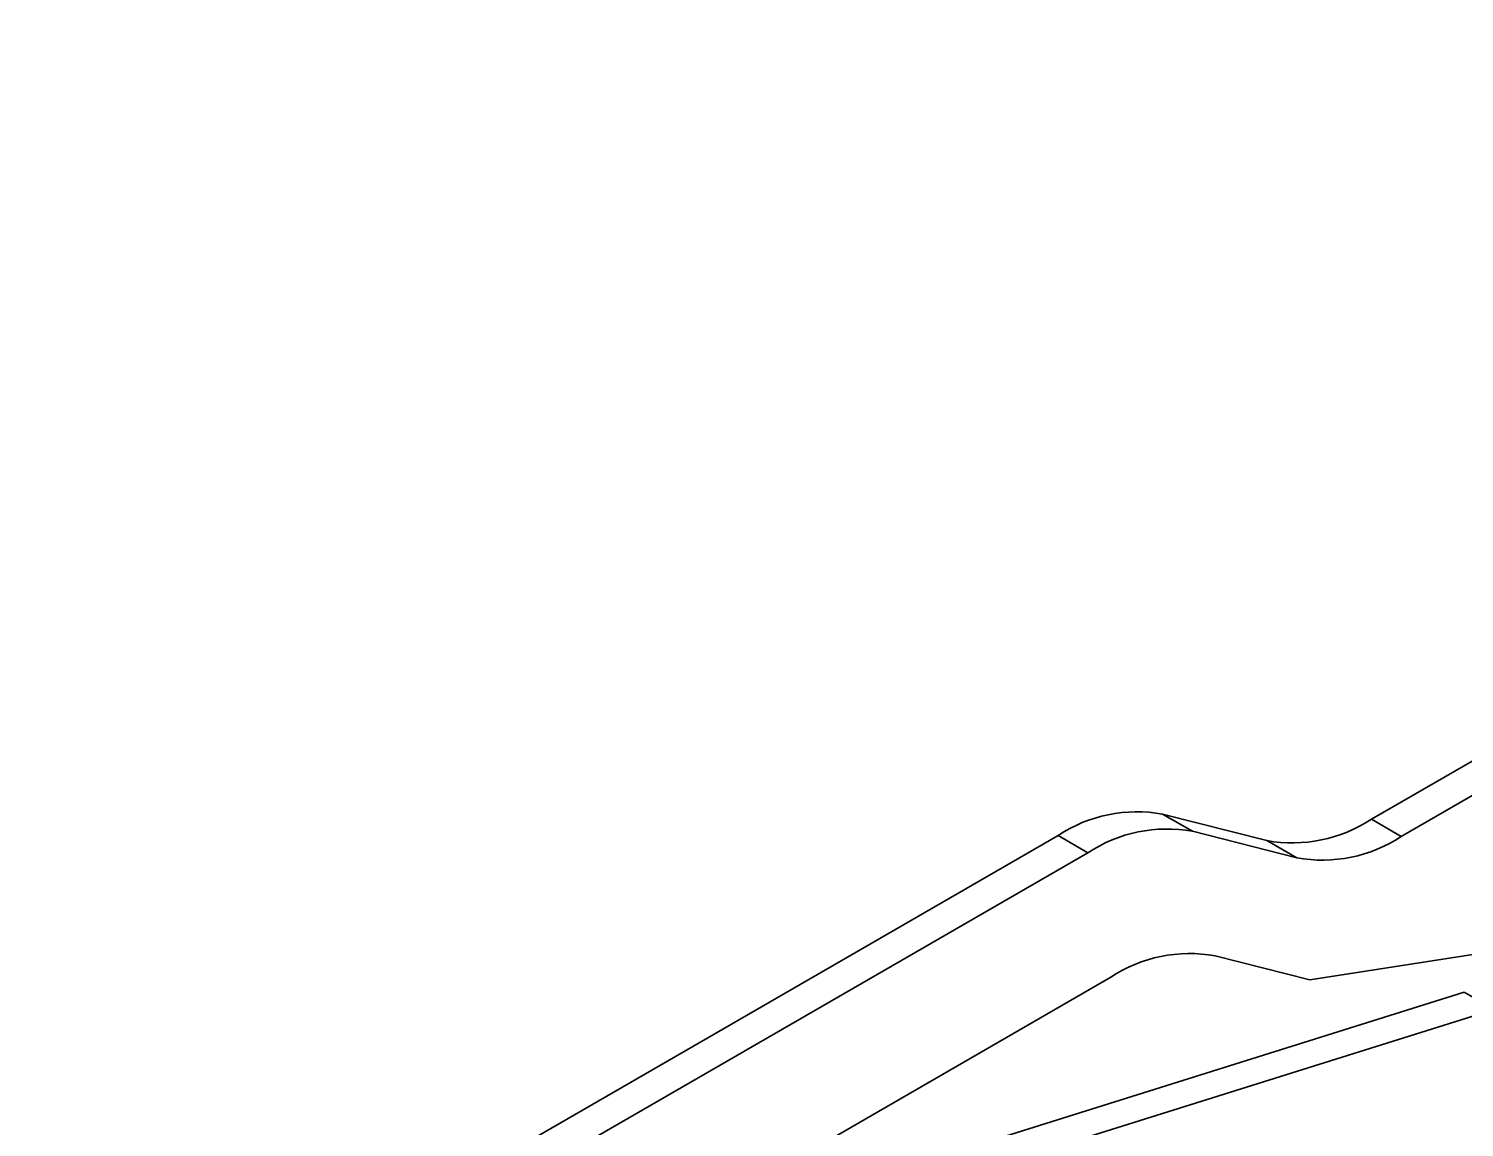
# Model space of a CAD drawing. Header units: millimetres. Extents: x 0 to 415, y 0 to 292.
# Drawn here: x 342.99 to 360.01, y 133.63 to 146.66 of the extents above; entities that cross this region are included whole.
import ezdxf

# ---------------------------------------------------------------- set-up
doc = ezdxf.new("R2010")
doc.units = ezdxf.units.MM

msp = doc.modelspace()

# ---------------------------------------------------------------- linework, layer by layer
at = {"color": 7, "linetype": 'Continuous', "lineweight": 35}
for p, q in [((358.9102, 137.2829), (375.1479, 146.6568)), ((359.2637, 137.0788), (375.5015, 146.4527)), ((356.7875, 137.1392), (356.4339, 137.3433)), ((356.4339, 137.3433), (357.6708, 137.029)), ((359.2637, 137.0788), (358.9102, 137.2829)), ((355.1945, 137.0894), (342.9874, 130.0424)), ((355.548, 136.8853), (355.1945, 137.0894)), ((356.7875, 137.1392), (358.0243, 136.8249)), ((355.548, 136.8853), (343.341, 129.8383)), ((358.0243, 136.8249), (357.6708, 137.029)), ((360.5247, 135.7446), (358.1807, 135.3766)), ((358.1807, 135.3766), (357.0575, 135.662)), ((355.8181, 135.4081), (351.4783, 132.9028)), ((351.1993, 132.4686), (360.0114, 135.2311)), ((360.365, 135.027), (360.0114, 135.2311)), ((351.4154, 132.2214), (360.365, 135.027))]:
    msp.add_line(p, q, dxfattribs=at)
for centre, start, end in [((356.1303, 135.6733), 79.69521, 123.45824), ((357.9744, 138.699), 259.69521, 303.45824), ((356.4838, 135.4692), 79.69521, 123.45824), ((358.3279, 138.4949), 259.69521, 303.45824), ((356.7539, 133.992), 79.69521, 123.45824)]:
    msp.add_arc(centre, 1.6974, start, end, dxfattribs=at)

doc.saveas('drawing.dxf')
